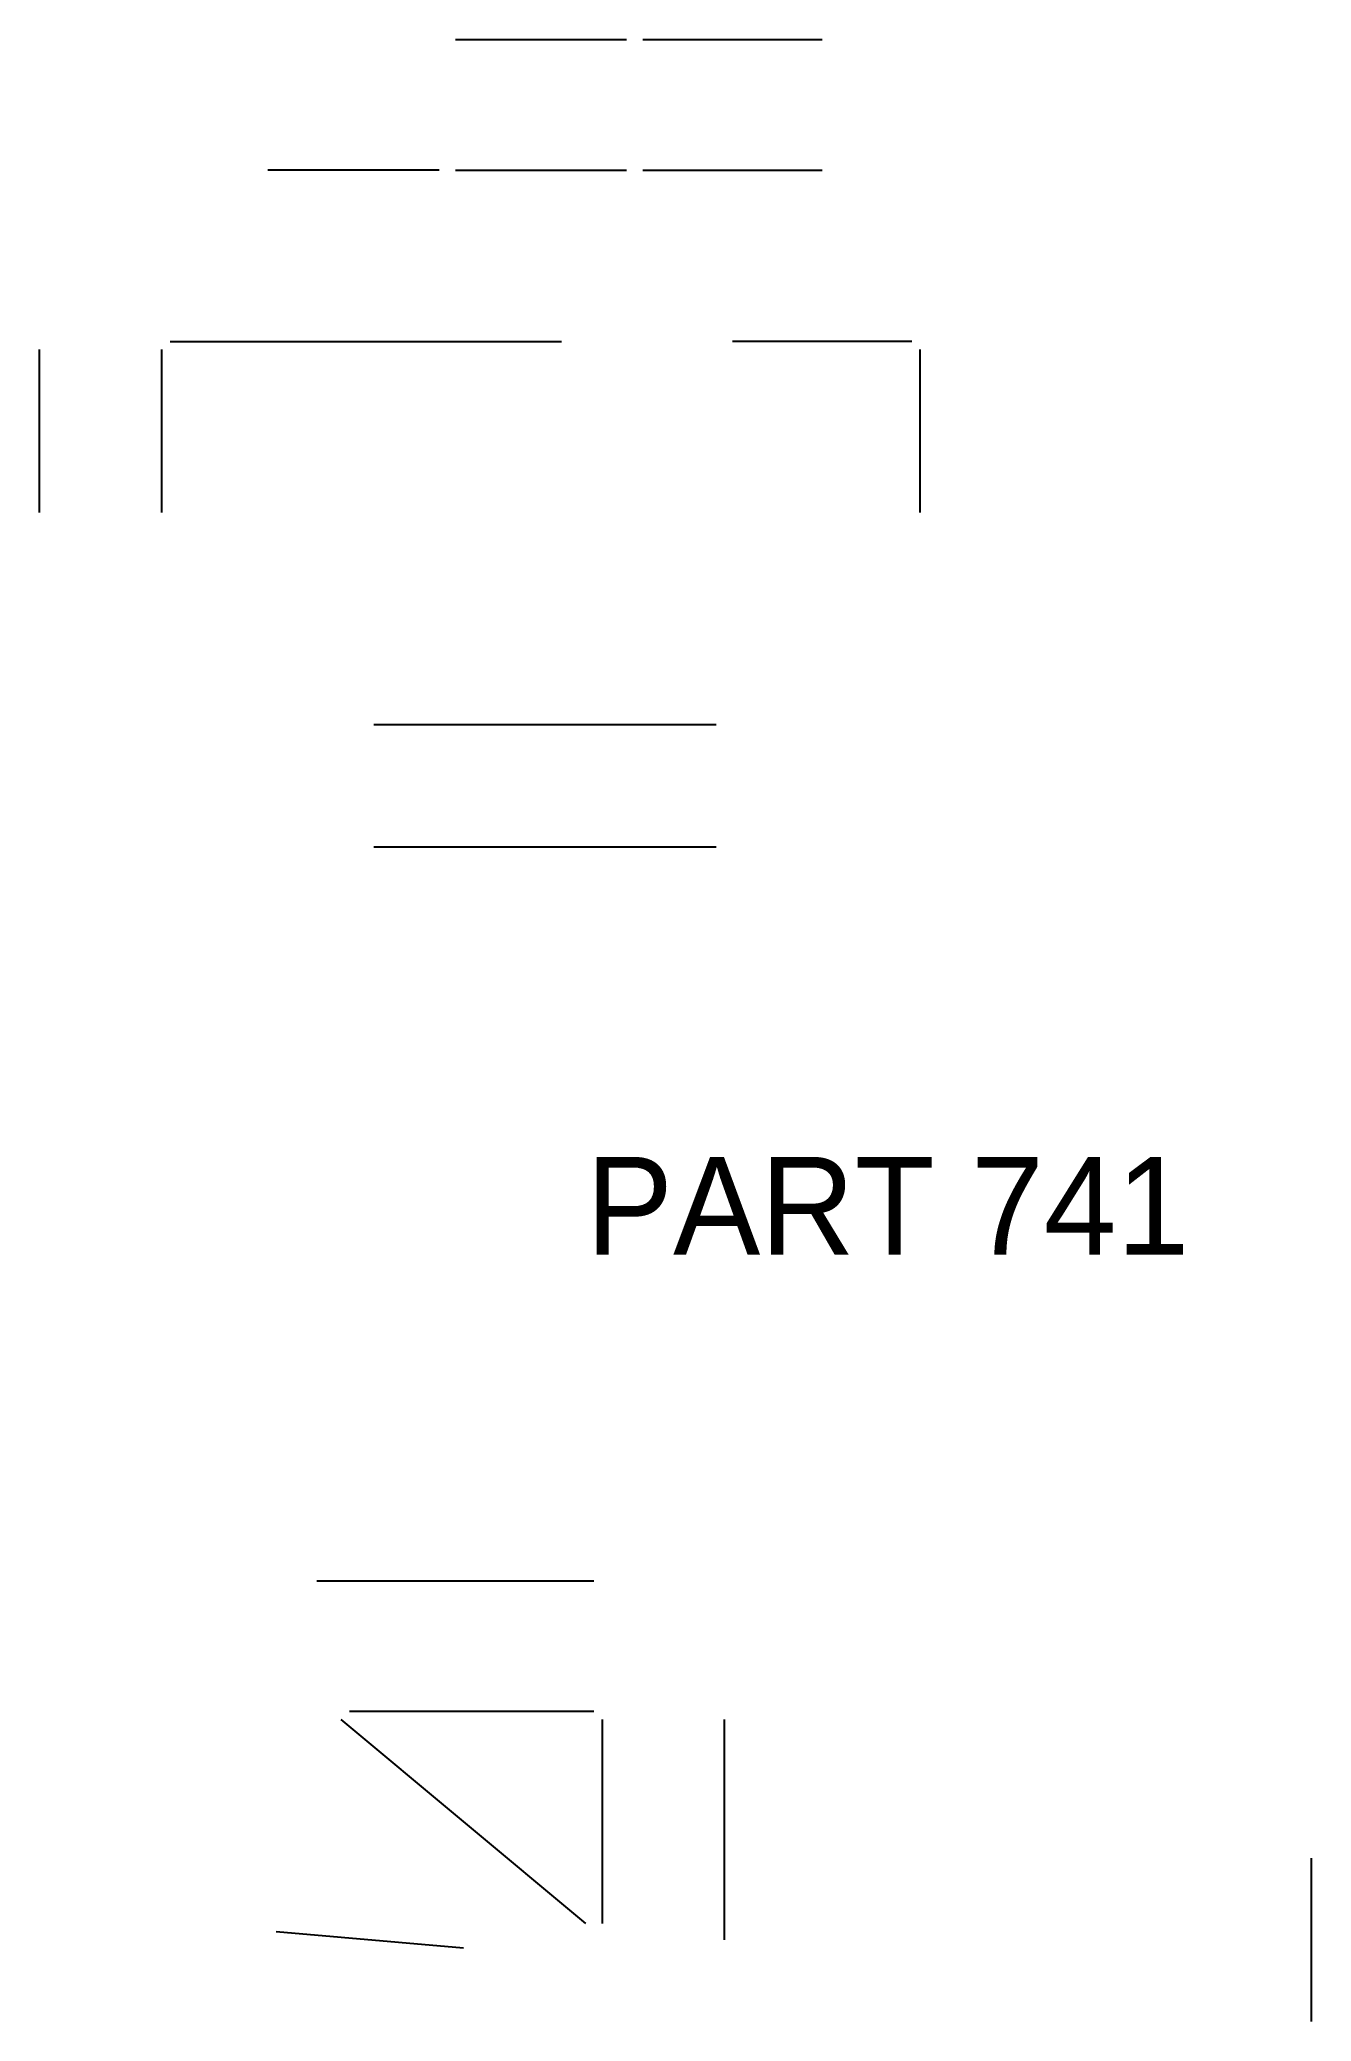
# Model space of a CAD drawing. Header units: millimetres. Extents: x 471 to 627, y 744 to 987.
import ezdxf

# ---------------------------------------------------------------- set-up
doc = ezdxf.new("R2010")
doc.units = ezdxf.units.MM
doc.layers.add('ANNOTATIONS', color=3, linetype='Continuous')
doc.layers.add('GEOMETRY', color=7, linetype='Continuous')

msp = doc.modelspace()

# ---------------------------------------------------------------- linework, layer by layer
at = {"layer": 'GEOMETRY'}
for points in [[(522, 987), (543, 987)], [(545, 987), (567, 987)], [(520, 971), (499, 971)], [(522, 971), (543, 971)], [(545, 971), (567, 971)], [(471, 929), (471, 949)], [(486, 929), (486, 949)], [(487, 950), (535, 950)], [(578, 950), (556, 950)], [(579, 929), (579, 949)], [(554, 903), (512, 903)], [(554, 888), (512, 888)], [(505, 798), (539, 798)], [(538, 756), (508, 781)], [(539, 782), (509, 782)], [(540, 781), (540, 756)], [(555, 754), (555, 781)], [(627, 744), (627, 764)], [(500, 755), (523, 753)]]:
    msp.add_lwpolyline(points, dxfattribs=at)

# ---------------------------------------------------------------- texts
at = {"layer": 'ANNOTATIONS'}
msp.add_text('PART 741', height=12, dxfattribs=at).set_placement((538, 838))

doc.saveas('drawing.dxf')
